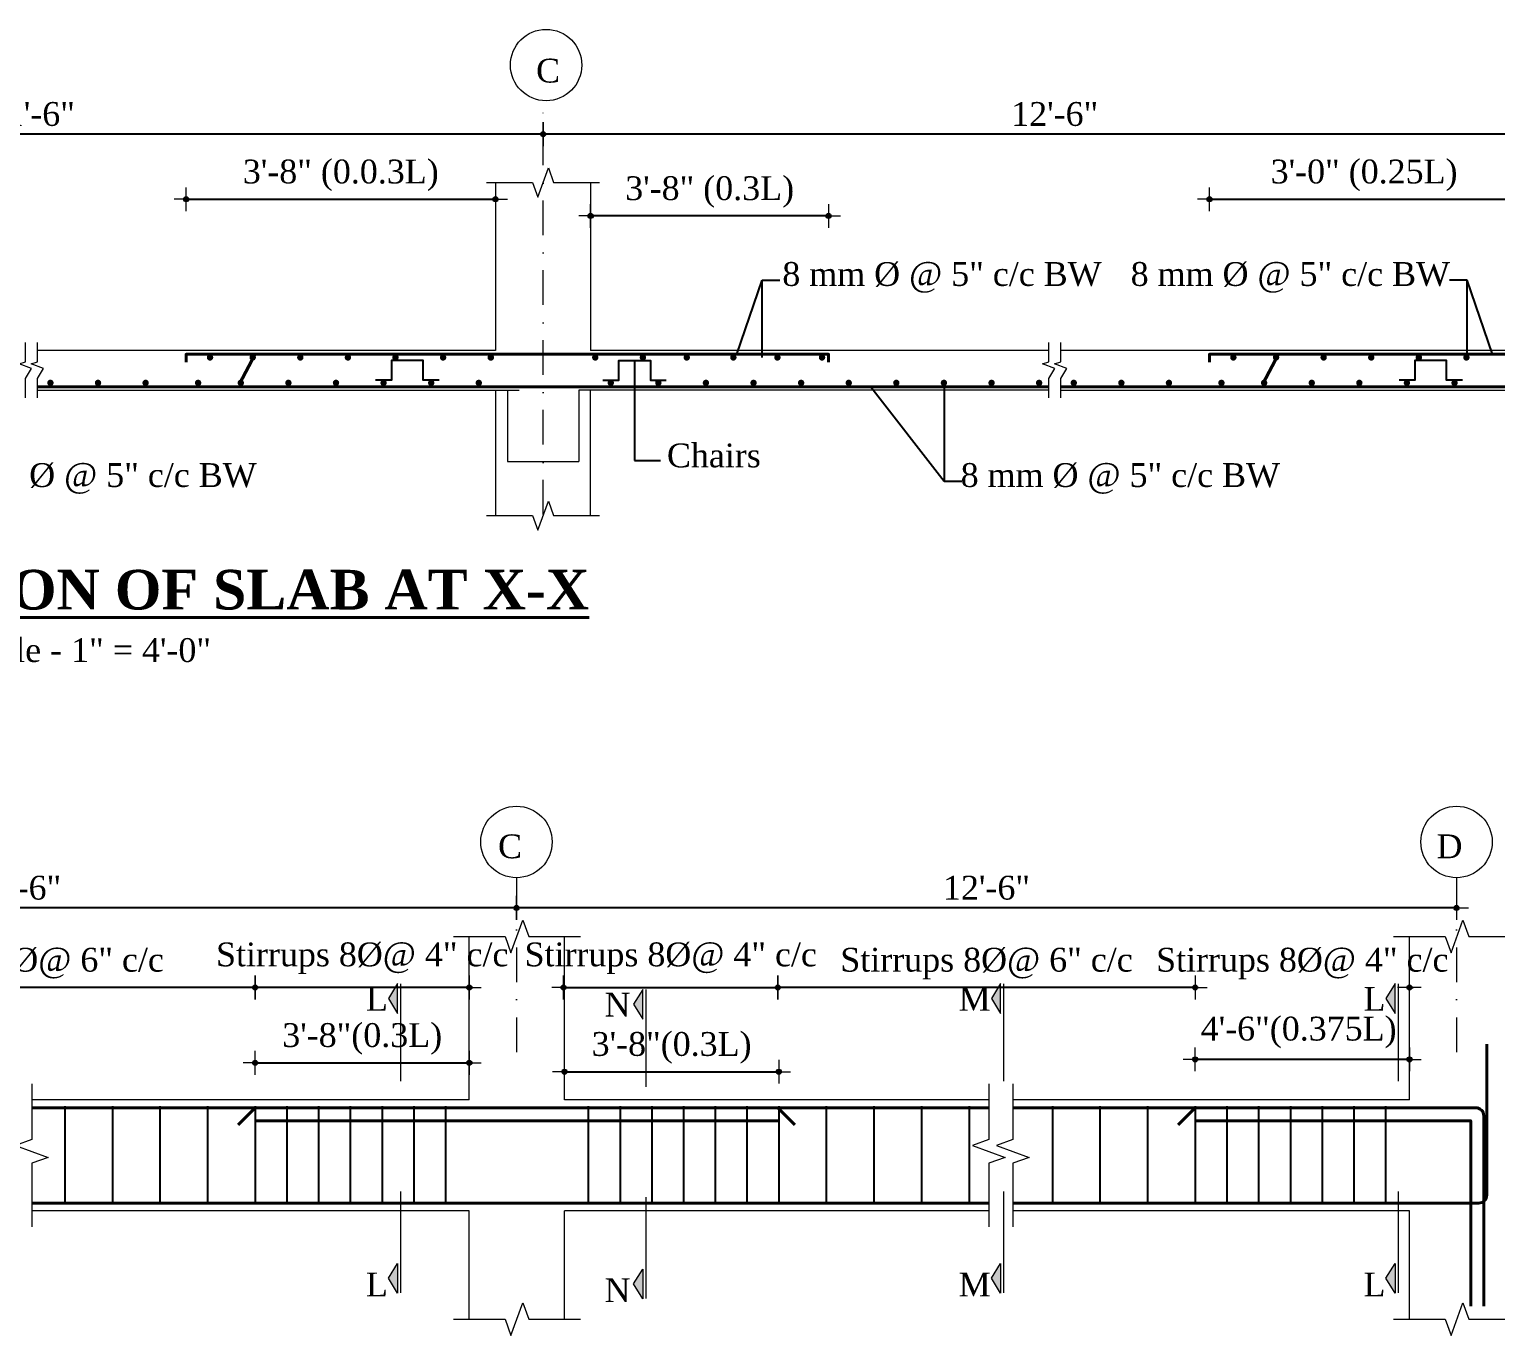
# Model space of a CAD drawing. Header units: inches. Extents: x 897 to 49934, y -34925 to -18564.
# Drawn here: x 24421 to 24790.7, y -24759.3 to -24430.1 of the extents above; entities that cross this region are included whole.
import ezdxf

# ---------------------------------------------------------------- set-up
doc = ezdxf.new("R2010")
doc.units = ezdxf.units.IN
doc.header["$LTSCALE"] = 35
doc.header["$MEASUREMENT"] = 0
doc.header["$PDMODE"] = 34
doc.linetypes.add('DASHDOTX2', pattern=[2, 1, -0.5, 0, -0.5])
for name, color, linetype, lineweight in [('SES-CENTRE', 8, 'DASHDOTX2', 13), ('SES-DIMENSION', 142, 'Continuous', 13), ('SES-HACTH', 8, 'Continuous', 13), ('SES-Leader', 2, 'Continuous', 15), ('SES-REBARS', 1, 'Continuous', 40), ('SES-SLAB OUTLINE', 4, 'Continuous', 18), ('SES-TEXT', 3, 'Continuous', 20), ('SES-TitleText', 7, 'Continuous', 40)]:
    doc.layers.add(name, color=color, linetype=linetype, lineweight=lineweight)
doc.layers.add('SES-STIRRUP', color=10, linetype='Continuous')
doc.styles.add('SES-ARAIL', font='times.ttf', dxfattribs={"height": 6})
doc.styles.add('SES-Title Text', font='times.ttf', dxfattribs={"height": 10})
doc.dimstyles.new('1.4', dxfattribs={"dimscale": 0, "dimtxt": 6, "dimasz": 0.5, "dimexe": 2, "dimexo": 9, "dimgap": 2, "dimtad": 1, "dimdec": 0, "dimlfac": 0.5, "dimzin": 3, "dimdsep": 46, "dimlunit": 4, "dimtxsty": 'SES-ARAIL', "dimblk": 'DIM', "dimcen": 3, "dimdle": 3, "dimse1": 1, "dimse2": 1, "dimclrd": 256, "dimclre": 256, "dimclrt": 7, "dimadec": 1, "dimazin": 2, "dimtfac": 1, "dimtdec": 0, "dimtix": 1, "dimtofl": 0, "dimtmove": 2, "dimatfit": 3, "dimldrblk": 'arrow', "dimfxl": 2, "dimfrac": 2, "dimtolj": 2, "dimtzin": 0, "dimarcsym": 0})

# ---------------------------------------------------------------- blocks, each defined once
blk = doc.blocks.new('DIM')
at = {"layer": 'SES-DIMENSION'}
h = blk.add_hatch(color=256, dxfattribs=at)
h.paths.add_polyline_path([(0, 1.284388833844786), (0, 0), (1.284388833844786, 0, 0.4142135623730951)])
h.paths.add_polyline_path([(1.284388833844786, 0), (0, 0), (0, -1.284388833844786, 0.4142135623730951)])
h.paths.add_polyline_path([(1.137e-13, 0), (-1.284388833844786, 0, 0.4142135623730951), (0, -1.284388833844786)])
h.paths.add_polyline_path([(1.137e-13, 1.284388833844786, 0.414213562373121), (-1.284388833844786, 0), (0, 0)])
for p, q in [((0, 6), (0, -6)), ((-6, 0), (6, 0))]:
    blk.add_line(p, q, dxfattribs=at)
blk.add_circle((0, 0), 1.284388833844786, dxfattribs=at)
blk = doc.blocks.new('*D302')
at = {"layer": 'Defpoints', "color": 0, "ltscale": 10, "transparency": 16777216}
for p in [(24543.86774913106, -24651.50676745416), (24543.86774913106, -24687.3580013519), (24780.86774913106, -24687.35800135192)]:
    blk.add_point(p, dxfattribs=at)
at = {"layer": 'SES-DIMENSION', "lineweight": -2, "ltscale": 10, "transparency": 16777216}
blk.add_line((24780.36774913106, -24651.50676745416), (24544.36774913106, -24651.50676745416), dxfattribs=at)
at = {"layer": 'SES-DIMENSION', "lineweight": -2, "ltscale": 10, "transparency": 16777216, "xscale": 0.5, "yscale": 0.5, "zscale": 0.5, "rotation": 180}
blk.add_blockref('DIM', (24543.86774913106, -24651.50676745416), dxfattribs=at)
at = {"layer": 'SES-DIMENSION', "lineweight": -2, "ltscale": 10, "transparency": 16777216, "xscale": 0.5, "yscale": 0.5, "zscale": 0.5}
blk.add_blockref('DIM', (24780.86774913106, -24651.50676745416), dxfattribs=at)
at = {"layer": 'SES-DIMENSION', "color": 7, "ltscale": 10, "transparency": 16777216, "insert": (24662.36774913106, -24646.45485685575), "char_height": 6, "attachment_point": 5, "style": 'SES-ARAIL'}
blk.add_mtext('\\A2;12\'-6"', dxfattribs=at)
blk = doc.blocks.new('arrow')
at = {"layer": 'SES-DIMENSION'}
blk.add_lwpolyline([(1.209752412383386, -8.92e-14, 0, 2.099999999999999, 0), (-2.290247587616613, -9.2e-15, 0, 0, 0), (1.209752412383386, -8.92e-14, 0, 0, 0)], format="xyseb", dxfattribs=at)
blk = doc.blocks.new('*D303')
at = {"layer": 'Defpoints', "color": 0, "ltscale": 10, "transparency": 16777216}
for p in [(24292.36774913104, -24651.50676745416), (24292.36774913104, -24690.79564193452), (24543.86774913106, -24690.79564193452)]:
    blk.add_point(p, dxfattribs=at)
at = {"layer": 'SES-DIMENSION', "lineweight": -2, "ltscale": 10, "transparency": 16777216}
blk.add_line((24543.36774913106, -24651.50676745416), (24292.86774913104, -24651.50676745416), dxfattribs=at)
at = {"layer": 'SES-DIMENSION', "lineweight": -2, "ltscale": 10, "transparency": 16777216, "xscale": 0.5, "yscale": 0.5, "zscale": 0.5, "rotation": 180}
blk.add_blockref('DIM', (24292.36774913104, -24651.50676745416), dxfattribs=at)
at = {"layer": 'SES-DIMENSION', "lineweight": -2, "ltscale": 10, "transparency": 16777216, "xscale": 0.5, "yscale": 0.5, "zscale": 0.5}
blk.add_blockref('DIM', (24543.86774913106, -24651.50676745416), dxfattribs=at)
at = {"layer": 'SES-DIMENSION', "color": 7, "ltscale": 10, "transparency": 16777216, "insert": (24418.11774913105, -24646.45485685575), "char_height": 6, "attachment_point": 5, "style": 'SES-ARAIL'}
blk.add_mtext('\\A2;11\'-6"', dxfattribs=at)
blk = doc.blocks.new('*D304')
at = {"layer": 'Defpoints', "color": 0, "ltscale": 10, "transparency": 16777216}
for p in [(24714.97711207464, -24689.68462446619), (24714.97711207464, -24713.57372562249), (24768.97711207464, -24710.40064869941)]:
    blk.add_point(p, dxfattribs=at)
at = {"layer": 'SES-DIMENSION', "lineweight": -2, "ltscale": 10, "transparency": 16777216}
blk.add_line((24768.47711207464, -24689.68462446619), (24715.47711207464, -24689.68462446619), dxfattribs=at)
at = {"layer": 'SES-DIMENSION', "lineweight": -2, "ltscale": 10, "transparency": 16777216, "xscale": 0.5, "yscale": 0.5, "zscale": 0.5, "rotation": 180}
blk.add_blockref('DIM', (24714.97711207464, -24689.68462446619), dxfattribs=at)
at = {"layer": 'SES-DIMENSION', "lineweight": -2, "ltscale": 10, "transparency": 16777216, "xscale": 0.5, "yscale": 0.5, "zscale": 0.5}
blk.add_blockref('DIM', (24768.97711207464, -24689.68462446619), dxfattribs=at)
at = {"layer": 'SES-DIMENSION', "color": 7, "ltscale": 10, "transparency": 16777216, "insert": (24741.06429658194, -24682.90407390062), "char_height": 6, "attachment_point": 5, "style": 'SES-ARAIL'}
blk.add_mtext('\\A2;4\'-6"(0.375L)', dxfattribs=at)
blk = doc.blocks.new('*D305')
at = {"layer": 'Defpoints', "color": 0, "ltscale": 10, "transparency": 16777216}
for p in [(24714.97711207464, -24671.57515969818), (24768.97711207464, -24683.55232001134), (24714.97711207464, -24688.82009700678)]:
    blk.add_point(p, dxfattribs=at)
at = {"layer": 'SES-DIMENSION', "lineweight": -2, "ltscale": 10, "transparency": 16777216}
for p, q in [((24714.47711207464, -24671.57515969818), (24713.97711207464, -24671.57515969818)), ((24769.47711207464, -24671.57515969818), (24769.97711207464, -24671.57515969818))]:
    blk.add_line(p, q, dxfattribs=at)
at = {"layer": 'SES-DIMENSION', "lineweight": -2, "ltscale": 10, "transparency": 16777216, "xscale": 0.5, "yscale": 0.5, "zscale": 0.5}
blk.add_blockref('DIM', (24714.97711207464, -24671.57515969818), dxfattribs=at)
at = {"layer": 'SES-DIMENSION', "lineweight": -2, "ltscale": 10, "transparency": 16777216, "xscale": 0.5, "yscale": 0.5, "zscale": 0.5, "rotation": 180}
blk.add_blockref('DIM', (24768.97711207464, -24671.57515969818), dxfattribs=at)
at = {"layer": 'SES-DIMENSION', "color": 7, "ltscale": 10, "transparency": 16777216, "insert": (24741.97711207464, -24665.54343655471), "char_height": 6, "attachment_point": 5, "style": 'SES-ARAIL'}
blk.add_mtext('\\A2;Stirrups 8%%C@ 4" c/c', dxfattribs=at)
blk = doc.blocks.new('*D306')
at = {"layer": 'Defpoints', "color": 0, "ltscale": 10, "transparency": 16777216}
for p in [(24609.97711207464, -24692.79628667108), (24555.97711207464, -24699.88126288826), (24609.97711207464, -24710.50682789702)]:
    blk.add_point(p, dxfattribs=at)
at = {"layer": 'SES-DIMENSION', "lineweight": -2, "ltscale": 10, "transparency": 16777216}
blk.add_line((24556.47711207464, -24692.79628667108), (24609.47711207464, -24692.79628667108), dxfattribs=at)
at = {"layer": 'SES-DIMENSION', "lineweight": -2, "ltscale": 10, "transparency": 16777216, "xscale": 0.5, "yscale": 0.5, "zscale": 0.5, "rotation": 180}
blk.add_blockref('DIM', (24555.97711207464, -24692.79628667108), dxfattribs=at)
at = {"layer": 'SES-DIMENSION', "lineweight": -2, "ltscale": 10, "transparency": 16777216, "xscale": 0.5, "yscale": 0.5, "zscale": 0.5}
blk.add_blockref('DIM', (24609.97711207464, -24692.79628667108), dxfattribs=at)
at = {"layer": 'SES-DIMENSION', "color": 7, "ltscale": 10, "transparency": 16777216, "insert": (24582.97711207464, -24686.77321529401), "char_height": 6, "attachment_point": 5, "style": 'SES-ARAIL'}
blk.add_mtext('\\A2;3\'-8"(0.3L)', dxfattribs=at)
blk = doc.blocks.new('*D307')
at = {"layer": 'Defpoints', "color": 0, "ltscale": 10, "transparency": 16777216}
for p in [(24609.75838618748, -24671.57515969818), (24555.75838618748, -24683.55232001134), (24609.75838618748, -24688.82009700678)]:
    blk.add_point(p, dxfattribs=at)
at = {"layer": 'SES-DIMENSION', "lineweight": -2, "ltscale": 10, "transparency": 16777216}
blk.add_line((24556.25838618748, -24671.57515969818), (24609.25838618748, -24671.57515969818), dxfattribs=at)
at = {"layer": 'SES-DIMENSION', "lineweight": -2, "ltscale": 10, "transparency": 16777216, "xscale": 0.5, "yscale": 0.5, "zscale": 0.5, "rotation": 180}
blk.add_blockref('DIM', (24555.75838618748, -24671.57515969818), dxfattribs=at)
at = {"layer": 'SES-DIMENSION', "lineweight": -2, "ltscale": 10, "transparency": 16777216, "xscale": 0.5, "yscale": 0.5, "zscale": 0.5}
blk.add_blockref('DIM', (24609.75838618748, -24671.57515969818), dxfattribs=at)
at = {"layer": 'SES-DIMENSION', "color": 7, "ltscale": 10, "transparency": 16777216, "insert": (24582.75838618748, -24664.19952884021), "char_height": 6, "attachment_point": 5, "style": 'SES-ARAIL'}
blk.add_mtext('\\A2;Stirrups 8%%C@ 4" c/c', dxfattribs=at)
blk = doc.blocks.new('*D308')
at = {"layer": 'Defpoints', "color": 0, "ltscale": 10, "transparency": 16777216}
for p in [(24609.75838618748, -24671.57515969818), (24714.97711207464, -24686.60590005869), (24609.75838618748, -24688.82009700678)]:
    blk.add_point(p, dxfattribs=at)
at = {"layer": 'SES-DIMENSION', "lineweight": -2, "ltscale": 10, "transparency": 16777216}
blk.add_line((24714.47711207464, -24671.57515969818), (24610.25838618748, -24671.57515969818), dxfattribs=at)
at = {"layer": 'SES-DIMENSION', "lineweight": -2, "ltscale": 10, "transparency": 16777216, "xscale": 0.5, "yscale": 0.5, "zscale": 0.5, "rotation": 180}
blk.add_blockref('DIM', (24609.75838618748, -24671.57515969818), dxfattribs=at)
at = {"layer": 'SES-DIMENSION', "lineweight": -2, "ltscale": 10, "transparency": 16777216, "xscale": 0.5, "yscale": 0.5, "zscale": 0.5}
blk.add_blockref('DIM', (24714.97711207464, -24671.57515969818), dxfattribs=at)
at = {"layer": 'SES-DIMENSION', "color": 7, "ltscale": 10, "transparency": 16777216, "insert": (24662.36774913106, -24665.54343655471), "char_height": 6, "attachment_point": 5, "style": 'SES-ARAIL'}
blk.add_mtext('\\A2;Stirrups 8%%C@ 6" c/c', dxfattribs=at)
blk = doc.blocks.new('*D309')
at = {"layer": 'Defpoints', "color": 0, "ltscale": 10, "transparency": 16777216}
for p in [(24531.97711207464, -24690.55904276108), (24477.97711207464, -24699.88126288826), (24531.97711207464, -24710.50682789702)]:
    blk.add_point(p, dxfattribs=at)
at = {"layer": 'SES-DIMENSION', "lineweight": -2, "ltscale": 10, "transparency": 16777216}
blk.add_line((24478.47711207464, -24690.55904276108), (24531.47711207464, -24690.55904276108), dxfattribs=at)
at = {"layer": 'SES-DIMENSION', "lineweight": -2, "ltscale": 10, "transparency": 16777216, "xscale": 0.5, "yscale": 0.5, "zscale": 0.5, "rotation": 180}
blk.add_blockref('DIM', (24477.97711207464, -24690.55904276108), dxfattribs=at)
at = {"layer": 'SES-DIMENSION', "lineweight": -2, "ltscale": 10, "transparency": 16777216, "xscale": 0.5, "yscale": 0.5, "zscale": 0.5}
blk.add_blockref('DIM', (24531.97711207464, -24690.55904276108), dxfattribs=at)
at = {"layer": 'SES-DIMENSION', "color": 7, "ltscale": 10, "transparency": 16777216, "insert": (24504.97711207464, -24684.535971384), "char_height": 6, "attachment_point": 5, "style": 'SES-ARAIL'}
blk.add_mtext('\\A2;3\'-8"(0.3L)', dxfattribs=at)
blk = doc.blocks.new('*D310')
at = {"layer": 'Defpoints', "color": 0, "ltscale": 10, "transparency": 16777216}
for p in [(24477.97711207464, -24671.57515969818), (24531.97711207464, -24683.55232001134), (24477.97711207464, -24688.82009700678)]:
    blk.add_point(p, dxfattribs=at)
at = {"layer": 'SES-DIMENSION', "lineweight": -2, "ltscale": 10, "transparency": 16777216}
blk.add_line((24531.47711207464, -24671.57515969818), (24478.47711207464, -24671.57515969818), dxfattribs=at)
at = {"layer": 'SES-DIMENSION', "lineweight": -2, "ltscale": 10, "transparency": 16777216, "xscale": 0.5, "yscale": 0.5, "zscale": 0.5, "rotation": 180}
blk.add_blockref('DIM', (24477.97711207464, -24671.57515969818), dxfattribs=at)
at = {"layer": 'SES-DIMENSION', "lineweight": -2, "ltscale": 10, "transparency": 16777216, "xscale": 0.5, "yscale": 0.5, "zscale": 0.5}
blk.add_blockref('DIM', (24531.97711207464, -24671.57515969818), dxfattribs=at)
at = {"layer": 'SES-DIMENSION', "color": 7, "ltscale": 10, "transparency": 16777216, "insert": (24504.97711207464, -24664.19952884021), "char_height": 6, "attachment_point": 5, "style": 'SES-ARAIL'}
blk.add_mtext('\\A2;Stirrups 8%%C@ 4" c/c', dxfattribs=at)
blk = doc.blocks.new('*D313')
at = {"layer": 'Defpoints', "color": 0, "ltscale": 10, "transparency": 16777216}
for p in [(24358.25838618747, -24671.57515969818), (24358.25838618747, -24674.57515969818), (24477.97711207464, -24686.60590005869)]:
    blk.add_point(p, dxfattribs=at)
at = {"layer": 'SES-DIMENSION', "lineweight": -2, "ltscale": 10, "transparency": 16777216}
blk.add_line((24477.47711207464, -24671.57515969818), (24358.75838618747, -24671.57515969818), dxfattribs=at)
at = {"layer": 'SES-DIMENSION', "lineweight": -2, "ltscale": 10, "transparency": 16777216, "xscale": 0.5, "yscale": 0.5, "zscale": 0.5, "rotation": 180}
blk.add_blockref('DIM', (24358.25838618747, -24671.57515969818), dxfattribs=at)
at = {"layer": 'SES-DIMENSION', "lineweight": -2, "ltscale": 10, "transparency": 16777216, "xscale": 0.5, "yscale": 0.5, "zscale": 0.5}
blk.add_blockref('DIM', (24477.97711207464, -24671.57515969818), dxfattribs=at)
at = {"layer": 'SES-DIMENSION', "color": 7, "ltscale": 10, "transparency": 16777216, "insert": (24418.11774913105, -24665.54343655471), "char_height": 6, "attachment_point": 5, "style": 'SES-ARAIL'}
blk.add_mtext('\\A2;Stirrups 8%%C@ 6" c/c', dxfattribs=at)
blk = doc.blocks.new('*D393')
at = {"layer": 'Defpoints', "color": 0, "ltscale": 10, "transparency": 16777216}
for p in [(24292.56707896886, -24456.51115181937), (24550.56707896886, -24543.08379321803), (24292.56707896886, -24549.75975099132)]:
    blk.add_point(p, dxfattribs=at)
at = {"layer": 'SES-DIMENSION', "lineweight": -2, "ltscale": 10, "transparency": 16777216}
blk.add_line((24550.06707896886, -24456.51115181937), (24293.06707896886, -24456.51115181937), dxfattribs=at)
at = {"layer": 'SES-DIMENSION', "lineweight": -2, "ltscale": 10, "transparency": 16777216, "xscale": 0.5, "yscale": 0.5, "zscale": 0.5, "rotation": 180}
blk.add_blockref('DIM', (24292.56707896886, -24456.51115181937), dxfattribs=at)
at = {"layer": 'SES-DIMENSION', "lineweight": -2, "ltscale": 10, "transparency": 16777216, "xscale": 0.5, "yscale": 0.5, "zscale": 0.5}
blk.add_blockref('DIM', (24550.56707896886, -24456.51115181937), dxfattribs=at)
at = {"layer": 'SES-DIMENSION', "color": 7, "ltscale": 10, "transparency": 16777216, "insert": (24421.56707896886, -24451.45924122095), "char_height": 6, "attachment_point": 5, "style": 'SES-ARAIL'}
blk.add_mtext('\\A2;11\'-6"', dxfattribs=at)
blk = doc.blocks.new('*D397')
at = {"layer": 'Defpoints', "color": 0, "ltscale": 10, "transparency": 16777216}
for p in [(24538.56707896886, -24472.91317249842), (24538.56707896886, -24507.01160673371), (24460.56707896886, -24510.98614312026)]:
    blk.add_point(p, dxfattribs=at)
at = {"layer": 'SES-DIMENSION', "lineweight": -2, "ltscale": 10, "transparency": 16777216}
blk.add_line((24461.06707896886, -24472.91317249842), (24538.06707896886, -24472.91317249842), dxfattribs=at)
at = {"layer": 'SES-DIMENSION', "lineweight": -2, "ltscale": 10, "transparency": 16777216, "xscale": 0.5, "yscale": 0.5, "zscale": 0.5, "rotation": 180}
blk.add_blockref('DIM', (24460.56707896886, -24472.91317249842), dxfattribs=at)
at = {"layer": 'SES-DIMENSION', "lineweight": -2, "ltscale": 10, "transparency": 16777216, "xscale": 0.5, "yscale": 0.5, "zscale": 0.5}
blk.add_blockref('DIM', (24538.56707896886, -24472.91317249842), dxfattribs=at)
at = {"layer": 'SES-DIMENSION', "color": 7, "ltscale": 10, "transparency": 16777216, "insert": (24499.56707896886, -24466.89010112135), "char_height": 6, "attachment_point": 5, "style": 'SES-ARAIL'}
blk.add_mtext('\\A2;3\'-8" (0.0.3L)', dxfattribs=at)
blk = doc.blocks.new('*D382')
at = {"layer": 'Defpoints', "color": 0, "ltscale": 10, "transparency": 16777216}
for p in [(24550.56707896886, -24456.51115181937), (24808.56707896886, -24543.08379321803), (24550.56707896886, -24549.75975099132)]:
    blk.add_point(p, dxfattribs=at)
at = {"layer": 'SES-DIMENSION', "lineweight": -2, "ltscale": 10, "transparency": 16777216}
blk.add_line((24808.06707896886, -24456.51115181937), (24551.06707896886, -24456.51115181937), dxfattribs=at)
at = {"layer": 'SES-DIMENSION', "lineweight": -2, "ltscale": 10, "transparency": 16777216, "xscale": 0.5, "yscale": 0.5, "zscale": 0.5, "rotation": 180}
blk.add_blockref('DIM', (24550.56707896886, -24456.51115181937), dxfattribs=at)
at = {"layer": 'SES-DIMENSION', "lineweight": -2, "ltscale": 10, "transparency": 16777216, "xscale": 0.5, "yscale": 0.5, "zscale": 0.5}
blk.add_blockref('DIM', (24808.56707896886, -24456.51115181937), dxfattribs=at)
at = {"layer": 'SES-DIMENSION', "color": 7, "ltscale": 10, "transparency": 16777216, "insert": (24679.56707896886, -24451.45924122095), "char_height": 6, "attachment_point": 5, "style": 'SES-ARAIL'}
blk.add_mtext('\\A2;12\'-6"', dxfattribs=at)
blk = doc.blocks.new('*D383')
at = {"layer": 'Defpoints', "color": 0, "ltscale": 10, "transparency": 16777216}
for p in [(24562.56707896886, -24477.11368649537), (24562.56707896886, -24510.98614312026), (24622.56707896886, -24511.98614312026)]:
    blk.add_point(p, dxfattribs=at)
at = {"layer": 'SES-DIMENSION', "lineweight": -2, "ltscale": 10, "transparency": 16777216}
blk.add_line((24622.06707896886, -24477.11368649537), (24563.06707896886, -24477.11368649537), dxfattribs=at)
at = {"layer": 'SES-DIMENSION', "lineweight": -2, "ltscale": 10, "transparency": 16777216, "xscale": 0.5, "yscale": 0.5, "zscale": 0.5, "rotation": 180}
blk.add_blockref('DIM', (24562.56707896886, -24477.11368649537), dxfattribs=at)
at = {"layer": 'SES-DIMENSION', "lineweight": -2, "ltscale": 10, "transparency": 16777216, "xscale": 0.5, "yscale": 0.5, "zscale": 0.5}
blk.add_blockref('DIM', (24622.56707896886, -24477.11368649537), dxfattribs=at)
at = {"layer": 'SES-DIMENSION', "color": 7, "ltscale": 10, "transparency": 16777216, "insert": (24592.56707896886, -24471.0906151183), "char_height": 6, "attachment_point": 5, "style": 'SES-ARAIL'}
blk.add_mtext('\\A2;3\'-8" (0.3L)', dxfattribs=at)
blk = doc.blocks.new('*D384')
at = {"layer": 'Defpoints', "color": 0, "ltscale": 10, "transparency": 16777216}
for p in [(24796.56707896886, -24472.91317249842), (24796.56707896886, -24507.01160673371), (24718.56707896886, -24510.98614312026)]:
    blk.add_point(p, dxfattribs=at)
at = {"layer": 'SES-DIMENSION', "lineweight": -2, "ltscale": 10, "transparency": 16777216}
blk.add_line((24719.06707896886, -24472.91317249842), (24796.06707896886, -24472.91317249842), dxfattribs=at)
at = {"layer": 'SES-DIMENSION', "lineweight": -2, "ltscale": 10, "transparency": 16777216, "xscale": 0.5, "yscale": 0.5, "zscale": 0.5, "rotation": 180}
blk.add_blockref('DIM', (24718.56707896886, -24472.91317249842), dxfattribs=at)
at = {"layer": 'SES-DIMENSION', "lineweight": -2, "ltscale": 10, "transparency": 16777216, "xscale": 0.5, "yscale": 0.5, "zscale": 0.5}
blk.add_blockref('DIM', (24796.56707896886, -24472.91317249842), dxfattribs=at)
at = {"layer": 'SES-DIMENSION', "color": 7, "ltscale": 10, "transparency": 16777216, "insert": (24757.56707896886, -24466.89010112135), "char_height": 6, "attachment_point": 5, "style": 'SES-ARAIL'}
blk.add_mtext('\\A2;3\'-0" (0.25L)', dxfattribs=at)

msp = doc.modelspace()

# ---------------------------------------------------------------- hatches: boundary and pattern name
at = {"layer": 'SES-HACTH', "ltscale": 10}
for points in [[(24513.88420416845, -24670.60127154109), (24513.88419740226, -24678.10301677207), (24511.57421662856, -24674.35214207309)], [(24575.7000374931, -24672.04525478795), (24575.70003072691, -24679.54700001893), (24573.3900499532, -24675.79612531996)], [(24665.91634292455, -24670.60119440058), (24665.91633615836, -24678.10293963156), (24663.60635538465, -24674.35206493258)], [(24765.38420416845, -24670.60127154109), (24765.38419740226, -24678.10301677207), (24763.07421662856, -24674.35214207309)], [(24513.88413549467, -24748.5943061305), (24513.88414226085, -24741.09256089951), (24511.57415472095, -24744.84343143152)], [(24575.69996881932, -24750.03828937736), (24575.69997558551, -24742.53654414638), (24573.38998804559, -24746.28741467838)], [(24665.91627425077, -24748.59422898999), (24665.91628101694, -24741.092483759), (24663.60629347705, -24744.84335429101)], [(24765.38413549467, -24748.5943061305), (24765.38414226085, -24741.09256089951), (24763.07415472095, -24744.84343143152)]]:
    msp.add_hatch(color=256, dxfattribs=at).paths.add_polyline_path(points)

# ---------------------------------------------------------------- linework, layer by layer
at = {"ltscale": 10, "const_width": 0.8}
for points in [[(24466.60323235647, -24512.38777577354, 1), (24466.60323235647, -24513.18777577354, 1)], [(24477.36457469443, -24512.38777577354, 1), (24477.36457469443, -24513.18777577354, 1)], [(24489.36457469443, -24512.38777577354, 1), (24489.36457469443, -24513.18777577354, 1)], [(24501.36457469443, -24512.38777577354, 1), (24501.36457469443, -24513.18777577354, 1)], [(24513.36457469443, -24512.38777577354, 1), (24513.36457469443, -24513.18777577354, 1)], [(24525.36457469443, -24512.38777577354, 1), (24525.36457469443, -24513.18777577354, 1)], [(24537.36457469443, -24512.38777577354, 1), (24537.36457469443, -24513.18777577354, 1)], [(24537.40308781212, -24512.38777577354, 1), (24537.40308781212, -24513.18777577354, 1)], [(24563.73107012557, -24512.38777577354, -1), (24563.73107012557, -24513.18777577354, -1)], [(24575.73107012557, -24512.38777577354, -1), (24575.73107012557, -24513.18777577354, -1)], [(24586.79342935256, -24512.38777577354, -1), (24586.79342935256, -24513.18777577354, -1)], [(24598.54382132995, -24512.38777577354, -1), (24598.54382132995, -24513.18777577354, -1)], [(24609.65337961181, -24512.38777577354, -1), (24609.65337961181, -24513.18777577354, -1)], [(24620.89865686363, -24512.38777577354, -1), (24620.89865686363, -24513.18777577354, -1)], [(24724.60323235647, -24512.38777577354, 1), (24724.60323235647, -24513.18777577354, 1)], [(24735.36457469443, -24512.38777577354, 1), (24735.36457469443, -24513.18777577354, 1)], [(24747.36457469443, -24512.38777577354, 1), (24747.36457469443, -24513.18777577354, 1)], [(24759.36457469443, -24512.38777577354, 1), (24759.36457469443, -24513.18777577354, 1)], [(24771.36457469443, -24512.38777577354, 1), (24771.36457469443, -24513.18777577354, 1)], [(24783.36457469443, -24512.38777577354, 1), (24783.36457469443, -24513.18777577354, 1)], [(24426.36457469443, -24519.58451046698, -1), (24426.36457469443, -24518.78451046697, -1)], [(24438.36457469443, -24519.58451046698, -1), (24438.36457469443, -24518.78451046697, -1)], [(24450.36457469443, -24519.58451046698, -1), (24450.36457469443, -24518.78451046697, -1)], [(24463.60323235647, -24519.58451046698, -1), (24463.60323235647, -24518.78451046697, -1)], [(24474.36457469443, -24519.58451046698, -1), (24474.36457469443, -24518.78451046697, -1)], [(24486.36457469443, -24519.58451046698, -1), (24486.36457469443, -24518.78451046697, -1)], [(24498.36457469443, -24519.58451046698, -1), (24498.36457469443, -24518.78451046697, -1)], [(24510.36457469443, -24519.58451046698, -1), (24510.36457469443, -24518.78451046697, -1)], [(24522.36457469443, -24519.58451046698, -1), (24522.36457469443, -24518.78451046697, -1)], [(24534.36457469443, -24519.58451046698, -1), (24534.36457469443, -24518.78451046697, -1)], [(24567.63258436505, -24519.58451046698, 1), (24567.63258436505, -24518.78451046697, 1)], [(24579.63258436505, -24519.58451046698, 1), (24579.63258436505, -24518.78451046697, 1)], [(24591.63258436505, -24519.58451046698, 1), (24591.63258436505, -24518.78451046697, 1)], [(24603.63258436505, -24519.58451046698, 1), (24603.63258436505, -24518.78451046697, 1)], [(24615.63258436505, -24519.58451046698, 1), (24615.63258436505, -24518.78451046697, 1)], [(24627.63258436505, -24519.58451046698, 1), (24627.63258436505, -24518.78451046697, 1)], [(24639.63258436505, -24519.58451046698, 1), (24639.63258436505, -24518.78451046697, 1)], [(24651.63258436505, -24519.58451046698, 1), (24651.63258436505, -24518.78451046697, 1)], [(24663.63258436505, -24519.58451046698, 1), (24663.63258436505, -24518.78451046697, 1)], [(24675.63258436505, -24519.58451046698, 1), (24675.63258436505, -24518.78451046697, 1)], [(24684.36457469443, -24519.58451046698, -1), (24684.36457469443, -24518.78451046697, -1)], [(24696.36457469443, -24519.58451046698, -1), (24696.36457469443, -24518.78451046697, -1)], [(24708.36457469443, -24519.58451046698, -1), (24708.36457469443, -24518.78451046697, -1)], [(24721.60323235647, -24519.58451046698, -1), (24721.60323235647, -24518.78451046697, -1)], [(24732.36457469443, -24519.58451046698, -1), (24732.36457469443, -24518.78451046697, -1)], [(24744.36457469443, -24519.58451046698, -1), (24744.36457469443, -24518.78451046697, -1)], [(24756.36457469443, -24519.58451046698, -1), (24756.36457469443, -24518.78451046697, -1)], [(24768.36457469443, -24519.58451046698, -1), (24768.36457469443, -24518.78451046697, -1)], [(24780.36457469443, -24519.58451046698, -1), (24780.36457469443, -24518.78451046697, -1)]]:
    msp.add_lwpolyline(points, format="xyb", close=True, dxfattribs=at)
at = {"ltscale": 10}
for points in [[(24524.36457469443, -24518.50659450412), (24520.36457469443, -24518.50659450412), (24520.36457469443, -24513.50659450412), (24512.36457469443, -24513.50659450412), (24512.36457469443, -24518.50659450412), (24508.36457469443, -24518.50659450412)], [(24565.63258436505, -24518.50659450412), (24569.63258436505, -24518.50659450412), (24569.63258436505, -24513.50659450412), (24577.63258436505, -24513.50659450412), (24577.63258436505, -24518.50659450412), (24581.63258436505, -24518.50659450412)], [(24782.36457469443, -24518.50659450412), (24778.36457469443, -24518.50659450412), (24778.36457469443, -24513.50659450412), (24770.36457469443, -24513.50659450412), (24770.36457469443, -24518.50659450412), (24766.36457469443, -24518.50659450412)]]:
    msp.add_lwpolyline(points, dxfattribs=at)
at = {"layer": 'SES-CENTRE', "ltscale": 0.25}
for p, q in [((24550.56707896886, -24552.34310064785), (24550.56710064565, -24448.08476747021)), ((24543.86774913106, -24643.88898708229), (24543.86774913106, -24690.79564193452)), ((24780.86774913106, -24643.88898708229), (24780.86774913104, -24690.79564193452))]:
    msp.add_line(p, q, dxfattribs=at)
at = {"layer": 'SES-DIMENSION', "ltscale": 10}
for p, q in [((24514.74020947878, -24695.14870571041), (24514.74023157485, -24670.65050873004)), ((24576.55604280343, -24696.59268895727), (24576.55606489952, -24672.0944919769)), ((24666.77234823486, -24695.1486285699), (24666.77237033098, -24670.65043158953)), ((24766.24020947878, -24695.14870571041), (24766.24023157485, -24670.65050873004)), ((24514.7401629899, -24748.54507048572), (24514.74018602812, -24723.00236756816)), ((24576.55599631457, -24749.98905373259), (24576.55601935276, -24724.44635081503)), ((24666.772301746, -24748.54499334521), (24666.77232478422, -24723.00229042765)), ((24766.2401629899, -24748.54507048572), (24766.24018602812, -24723.00236756816))]:
    msp.add_line(p, q, dxfattribs=at)
for points in [[(24513.88419740224, -24678.10301677207), (24513.88420416845, -24670.60127154109), (24511.57421662856, -24674.35214207309), (24513.88419740224, -24678.10301677207)], [(24575.70003072691, -24679.54700001893), (24575.7000374931, -24672.04525478795), (24573.3900499532, -24675.79612531995), (24575.70003072691, -24679.54700001893)], [(24665.91633615836, -24678.10293963156), (24665.91634292455, -24670.60119440058), (24663.60635538464, -24674.35206493258), (24665.91633615836, -24678.10293963156)], [(24765.38419740224, -24678.10301677207), (24765.38420416845, -24670.60127154109), (24763.07421662856, -24674.35214207309), (24765.38419740224, -24678.10301677207)]]:
    msp.add_lwpolyline(points, dxfattribs=at)
at = {"layer": 'SES-DIMENSION', "linetype": 'Continuous', "ltscale": 10}
for centre in [(24551.33359190325, -24439.08476747021), (24543.86774913106, -24634.88898708229), (24780.86774913106, -24634.88898708229)]:
    msp.add_circle(centre, 9, dxfattribs=at)
at = {"layer": 'SES-REBARS', "ltscale": 10}
for p, q in [((24477.99342910369, -24511.98614312026), (24474.0544487019, -24519.43714037168)), ((24735.99342910369, -24511.98614312026), (24732.0544487019, -24519.43714037168)), ((24550.56707896886, -24520.19534395043), (24678.06707896886, -24520.19534395043)), ((24502.8344159121, -24701.88126288826), (24662.97711207464, -24701.88126288826)), ((24477.97711207464, -24705.16936060078), (24609.97711207464, -24705.16936060078)), ((24502.8344159121, -24725.88126288826), (24662.97711207464, -24725.88126288826))]:
    msp.add_line(p, q, dxfattribs=at)
for points in [[(24559.36505046252, -24511.98614312026), (24460.56707896886, -24511.98614312026), (24460.56707896886, -24513.98614312026)], [(24622.56707896886, -24513.98614312026), (24622.56707896886, -24511.98614312026), (24550.56707896886, -24511.98614312026)], [(24817.36505046252, -24513.98614312026), (24817.36505046252, -24511.98614312026), (24718.56707896886, -24511.98614312026), (24718.56707896886, -24513.98614312026)], [(24423.06707896886, -24520.19534395043), (24559.36505046252, -24520.19534395043)], [(24681.06707896886, -24520.19534395043), (24817.36505046252, -24520.19534395043), (24817.36505046252, -24518.19534395042)], [(24421.67068517589, -24701.88126288826), (24502.8344159121, -24701.88126288826)], [(24477.97711207464, -24701.88126288826), (24473.71534966816, -24706.14302529471)], [(24562.97711207464, -24701.88126288826), (24616.97711207464, -24701.88126288826)], [(24609.75838618748, -24701.88126288826), (24614.02014859395, -24706.14302529471)], [(24714.97711207464, -24701.88126288826), (24668.97711207464, -24701.88126288826)], [(24714.97711207464, -24701.88126288826), (24710.71534966816, -24706.14302529471)], [(24768.97711207464, -24701.88126288826), (24714.97711207464, -24701.88126288826)], [(24562.97711207464, -24705.16936060078), (24609.97711207464, -24705.16936060078)], [(24768.97711207464, -24705.16936060078), (24714.97711207464, -24705.16936060078)], [(24784.43901436211, -24751.88126288826), (24784.43901436211, -24705.16936060078), (24768.97711207464, -24705.16936060078)], [(24502.8344159121, -24725.88126288826), (24421.67068517589, -24725.88126288826)], [(24616.97711207464, -24725.88126288826), (24562.97711207464, -24725.88126288826)], [(24668.97711207464, -24725.88126288826), (24714.97711207464, -24725.88126288826)], [(24714.97711207464, -24725.88126288826), (24768.97711207464, -24725.88126288826)]]:
    msp.add_lwpolyline(points, dxfattribs=at)
for points in [[(24768.97711207464, -24725.88126288826), (24786.46136232949, -24725.88126288826, 0.4142135623730918), (24788.47711207464, -24723.86551314312), (24788.47711207464, -24685.88126288826)], [(24787.72711207464, -24751.88126288826), (24787.72711207464, -24703.89701263339, 0.414213562373094), (24785.71136232949, -24701.88126288826), (24768.97711207464, -24701.88126288826)]]:
    msp.add_lwpolyline(points, format="xyb", dxfattribs=at)
at = {"layer": 'SES-SLAB OUTLINE', "ltscale": 10}
for p, q in [((24538.56707896886, -24468.68701561218), (24538.56707896886, -24510.98614312026)), ((24562.56707896886, -24468.68701561218), (24562.56707896886, -24510.98614312026)), ((24538.56707896886, -24510.98614312026), (24423.06707896886, -24510.98614312026)), ((24678.06707896886, -24510.98614312026), (24562.56707896886, -24510.98614312026)), ((24796.56707896886, -24510.98614312026), (24681.06707896886, -24510.98614312026)), ((24423.06707896886, -24520.98614312026), (24544.56707896886, -24520.98614312026)), ((24538.56707896886, -24520.98614312026), (24538.56707896886, -24552.64238336915)), ((24541.56707896886, -24520.98614312026), (24541.56707896886, -24538.98614312026)), ((24559.56707896886, -24520.98614312026), (24559.56707896886, -24538.98614312026)), ((24678.06707896886, -24520.98614312026), (24559.56707896886, -24520.98614312026)), ((24562.56707896886, -24552.64238336915), (24562.56707896886, -24520.98614312026)), ((24681.06707896886, -24520.98614312026), (24802.56707896886, -24520.98614312026)), ((24541.56707896886, -24538.98614312026), (24559.56707896886, -24538.98614312026)), ((24531.97711207464, -24699.88126288826), (24531.97711207464, -24658.71522808418)), ((24555.97711207464, -24699.88126288826), (24555.97711207464, -24658.71522808418)), ((24768.97711207464, -24699.88126288826), (24768.97711207464, -24658.71522808418)), ((24531.97711207464, -24699.88126288826), (24421.67068517589, -24699.88126288826)), ((24662.97711207464, -24699.88126288826), (24555.97711207464, -24699.88126288826)), ((24768.97711207464, -24699.88126288826), (24668.97711207464, -24699.88126288826)), ((24531.97711207464, -24727.88126288826), (24421.67068517589, -24727.88126288826)), ((24531.97711207464, -24755.19361780959), (24531.97711207464, -24727.88126288826)), ((24555.97711207464, -24755.19361780959), (24555.97711207464, -24727.88126288826)), ((24662.97711207464, -24727.88126288826), (24555.97711207464, -24727.88126288826)), ((24768.97711207464, -24727.88126288826), (24668.97711207464, -24727.88126288826)), ((24768.97711207464, -24755.19361780959), (24768.97711207464, -24727.88126288826))]:
    msp.add_line(p, q, dxfattribs=at)
for points in [[(24536.31707896886, -24468.68701561218), (24547.89520396886, -24468.68701561218), (24549.23114146886, -24472.35747372722), (24551.90301646886, -24465.01655749712), (24553.23895396886, -24468.68701561218), (24564.81707896886, -24468.68701561218)], [(24420.06707896886, -24522.98614312026), (24420.06707896886, -24518.11114312026), (24421.61253501729, -24515.54864312026), (24418.52162292041, -24514.42364312026), (24420.06707896886, -24513.86114312026), (24420.06707896886, -24508.98614312026)], [(24423.06707896886, -24522.98614312026), (24423.06707896886, -24518.11114312026), (24424.61253501729, -24515.54864312026), (24421.52162292041, -24514.42364312026), (24423.06707896886, -24513.86114312026), (24423.06707896886, -24508.98614312026)], [(24678.06707896886, -24522.98614312026), (24678.06707896886, -24518.11114312026), (24679.61253501729, -24515.54864312026), (24676.52162292041, -24514.42364312026), (24678.06707896886, -24513.86114312026), (24678.06707896886, -24508.98614312026)], [(24681.06707896886, -24522.98614312026), (24681.06707896886, -24518.11114312026), (24682.61253501729, -24515.54864312026), (24679.52162292041, -24514.42364312026), (24681.06707896886, -24513.86114312026), (24681.06707896886, -24508.98614312026)], [(24536.31707896886, -24552.64238336915), (24547.89520396886, -24552.64238336915), (24549.23114146886, -24556.3128414842), (24551.90301646886, -24548.9719252541), (24553.23895396886, -24552.64238336915), (24564.81707896886, -24552.64238336915)], [(24527.97711207464, -24658.71522808418), (24540.97711207464, -24658.71522808418), (24542.47711207464, -24662.83644421336), (24545.47711207464, -24654.594011955), (24546.97711207464, -24658.71522808418), (24559.97711207464, -24658.71522808418)], [(24764.97711207462, -24658.71522808418), (24777.97711207462, -24658.71522808418), (24779.47711207462, -24662.83644421336), (24782.47711207462, -24654.594011955), (24783.97711207462, -24658.71522808418), (24796.97711207462, -24658.71522808418)], [(24421.67068517589, -24695.88126288826), (24421.67068517589, -24709.88126288826), (24417.54946904669, -24711.38126288826), (24425.79190130506, -24714.38126288826), (24421.67068517589, -24715.88126288826), (24421.67068517589, -24731.88126288826)], [(24662.97711207464, -24695.88126288826), (24662.97711207464, -24709.88126288826), (24658.85589594545, -24711.38126288826), (24667.09832820381, -24714.38126288826), (24662.97711207464, -24715.88126288826), (24662.97711207464, -24731.88126288826)], [(24668.97711207464, -24695.88126288826), (24668.97711207464, -24709.88126288826), (24664.85589594545, -24711.38126288826), (24673.09832820381, -24714.38126288826), (24668.97711207464, -24715.88126288826), (24668.97711207464, -24731.88126288826)], [(24527.97711207464, -24755.19361780959), (24540.97711207464, -24755.19361780959), (24542.47711207464, -24759.31483393877), (24545.47711207464, -24751.07240168041), (24546.97711207464, -24755.19361780959), (24559.97711207464, -24755.19361780959)], [(24764.97711207464, -24755.19361780959), (24777.97711207464, -24755.19361780959), (24779.47711207464, -24759.31483393877), (24782.47711207464, -24751.07240168041), (24783.97711207464, -24755.19361780959), (24796.97711207464, -24755.19361780959)]]:
    msp.add_lwpolyline(points, dxfattribs=at)
at = {"layer": 'SES-STIRRUP'}
for p, q in [((24429.97711207464, -24701.48126288825), (24429.97711207464, -24726.28126288825)), ((24441.97711207464, -24701.48126288825), (24441.97711207464, -24726.28126288825)), ((24453.97711207464, -24701.48126288825), (24453.97711207464, -24726.28126288825)), ((24465.97711207464, -24701.48126288825), (24465.97711207464, -24726.28126288825)), ((24477.97711207464, -24701.48126288825), (24477.97711207464, -24726.28126288825)), ((24485.97711207464, -24701.48126288825), (24485.97711207464, -24726.28126288825)), ((24493.97711207464, -24701.48126288825), (24493.97711207464, -24726.28126288825)), ((24501.97711207464, -24701.48126288825), (24501.97711207464, -24726.28126288825)), ((24509.97711207464, -24701.48126288825), (24509.97711207464, -24726.28126288825)), ((24517.97711207464, -24701.48126288825), (24517.97711207464, -24726.28126288825)), ((24525.97711207464, -24701.48126288825), (24525.97711207464, -24726.28126288825)), ((24561.97711207464, -24701.48126288825), (24561.97711207464, -24726.28126288826)), ((24569.97711207464, -24701.48126288825), (24569.97711207464, -24726.28126288826)), ((24577.97711207464, -24701.48126288825), (24577.97711207464, -24726.28126288826)), ((24585.97711207464, -24701.48126288825), (24585.97711207464, -24726.28126288826)), ((24593.97711207464, -24701.48126288825), (24593.97711207464, -24726.28126288826)), ((24601.97711207464, -24701.48126288825), (24601.97711207464, -24726.28126288826)), ((24609.97711207464, -24701.48126288825), (24609.97711207464, -24726.28126288826)), ((24621.97711207464, -24701.48126288825), (24621.97711207464, -24726.28126288826)), ((24633.97711207464, -24701.48126288825), (24633.97711207464, -24726.28126288826)), ((24645.97711207464, -24701.48126288825), (24645.97711207464, -24726.28126288826)), ((24657.97711207464, -24701.48126288825), (24657.97711207464, -24726.28126288826)), ((24678.97711207464, -24701.48126288825), (24678.97711207464, -24726.28126288825)), ((24690.97711207464, -24701.48126288825), (24690.97711207464, -24726.28126288825)), ((24702.97711207464, -24701.48126288825), (24702.97711207464, -24726.28126288825)), ((24714.97711207464, -24701.48126288825), (24714.97711207464, -24726.28126288825)), ((24722.97711207464, -24701.48126288825), (24722.97711207464, -24726.28126288825)), ((24730.97711207464, -24701.48126288825), (24730.97711207464, -24726.28126288825)), ((24738.97711207464, -24701.48126288825), (24738.97711207464, -24726.28126288825)), ((24746.97711207464, -24701.48126288825), (24746.97711207464, -24726.28126288825)), ((24754.97711207464, -24701.48126288825), (24754.97711207464, -24726.28126288825)), ((24762.97711207464, -24701.48126288825), (24762.97711207464, -24726.28126288825))]:
    msp.add_line(p, q, dxfattribs=at)
at = {"layer": 'SES-TEXT', "ltscale": 10}
for points in [[(24513.88414226085, -24741.09256089951), (24513.88413549467, -24748.5943061305), (24511.57415472095, -24744.84343143152), (24513.88414226085, -24741.09256089951)], [(24575.69997558551, -24742.53654414638), (24575.69996881932, -24750.03828937736), (24573.38998804559, -24746.28741467838), (24575.69997558551, -24742.53654414638)], [(24665.91628101694, -24741.092483759), (24665.91627425077, -24748.59422898999), (24663.60629347705, -24744.84335429101), (24665.91628101694, -24741.092483759)], [(24765.38414226085, -24741.09256089951), (24765.38413549467, -24748.5943061305), (24763.07415472095, -24744.84343143152), (24765.38414226085, -24741.09256089951)]]:
    msp.add_lwpolyline(points, dxfattribs=at)

# ---------------------------------------------------------------- texts
at = {"layer": 'SES-TEXT', "style": 'SES-ARAIL'}
for s, p in [('C', (24548.80920954985, -24443.48769505472)), ('C', (24539.21108531015, -24638.98543584405)), ('D', (24775.8235049464, -24638.98543584405))]:
    msp.add_text(s, height=6, dxfattribs=at).set_placement(p)
at = {"layer": 'SES-TEXT', "ltscale": 10, "style": 'SES-ARAIL'}
for s, p in [('8 mm %%C @ 5" c/c BW', (24610.88654666122, -24494.75038140206)), ('8 mm %%C @ 5" c/c BW', (24698.71379342281, -24494.75038140206)), ('Chairs', (24581.79799410268, -24540.46958008158)), ('8 mm %%C @ 5" c/c BW', (24397.85304841069, -24545.42114188475)), ('8 mm %%C @ 5" c/c BW', (24655.85304841069, -24545.42114188475))]:
    msp.add_text(s, height=6, dxfattribs=at).set_placement(p)
for s, p in [('L', (24505.91736669715, -24677.43992713312)), ('N', (24566.05034412154, -24678.88390886213)), ('M', (24655.34249740719, -24677.43984764122)), ('L', (24757.41736669715, -24677.43992713312)), ('L', (24505.91730344702, -24749.41969760176)), ('N', (24566.0502808714, -24750.86367933077)), ('M', (24655.34243415707, -24749.41961810986)), ('L', (24757.41730344702, -24749.41969760176))]:
    msp.add_text(s, height=5.999999999999999, rotation=359.9999483221672, dxfattribs=at).set_placement(p)
at = {"layer": 'SES-TitleText', "ltscale": 10, "style": 'SES-ARAIL'}
msp.add_text('Scale - 1" = 4\'-0"', height=6, dxfattribs=at).set_placement((24404.40894213903, -24589.53370143631))
at = {"layer": 'SES-TitleText', "insert": (24316.69972698023, -24566.29781656045), "char_height": 10, "width": 521.0008809106512, "attachment_point": 1, "style": 'SES-Title Text'}
msp.add_mtext('{\\fTimes New Roman|b1|i0|c0|p18;\\LCROSS SECTION OF SLAB AT X-X}', dxfattribs=at)

# ---------------------------------------------------------------- dimensions: what is measured, and where the dimension line sits
at = {"layer": 'SES-DIMENSION', "ltscale": 10}
for base, p1, p2, text, picture, middle in [((24292.56707896886, -24456.51115181937), (24550.56707896886, -24543.08379321803), (24292.56707896886, -24549.75975099132), '11\'-6"', '*D393', (24421.56707896886, -24451.45924122095)), ((24550.56707896886, -24456.51115181937), (24808.56707896886, -24543.08379321803), (24550.56707896886, -24549.75975099132), '12\'-6"', '*D382', (24679.56707896886, -24451.45924122095)), ((24538.56707896886, -24472.91317249842), (24460.56707896886, -24510.98614312026), (24538.56707896886, -24507.01160673371), '3\'-8" (0.0.3L)', '*D397', (24499.56707896886, -24466.89010112135)), ((24796.56707896886, -24472.91317249842), (24718.56707896886, -24510.98614312026), (24796.56707896886, -24507.01160673371), '3\'-0" (0.25L)', '*D384', (24757.56707896886, -24466.89010112135)), ((24531.97711207464, -24690.55904276108), (24477.97711207464, -24699.88126288826), (24531.97711207464, -24710.50682789702), '3\'-8"(0.3L)', '*D309', (24504.97711207464, -24684.535971384)), ((24609.97711207464, -24692.79628667108), (24555.97711207464, -24699.88126288826), (24609.97711207464, -24710.50682789702), '3\'-8"(0.3L)', '*D306', (24582.97711207464, -24686.77321529401))]:
    dim = msp.add_linear_dim(base=base, p1=p1, p2=p2, text=text, dimstyle='1.4', override={"dimscale": 1}, dxfattribs=at)
    dim.commit()
    dim.dimension.update_dxf_attribs({"geometry": picture, "text_midpoint": middle})
for base, p1, p2, text, picture, middle in [((24562.56707896886, -24477.11368649537), (24622.56707896886, -24511.98614312026), (24562.56707896886, -24510.98614312026), '3\'-8" (0.3L)', '*D383', (24592.56707896886, -24471.0906151183)), ((24292.36774913104, -24651.50676745416), (24543.86774913106, -24690.79564193452), (24292.36774913104, -24690.79564193452), '11\'-6"', '*D303', (24418.11774913105, -24646.45485685575)), ((24543.86774913106, -24651.50676745416), (24780.86774913106, -24687.35800135192), (24543.86774913106, -24687.3580013519), '12\'-6"', '*D302', (24662.36774913106, -24646.45485685575)), ((24358.25838618747, -24671.57515969818), (24477.97711207464, -24686.60590005869), (24358.25838618747, -24674.57515969818), 'Stirrups 8%%C@ 6" c/c', '*D313', (24418.11774913105, -24665.54343655471)), ((24609.75838618748, -24671.57515969818), (24714.97711207464, -24686.60590005869), (24609.75838618748, -24688.82009700678), 'Stirrups 8%%C@ 6" c/c', '*D308', (24662.36774913106, -24665.54343655471)), ((24714.97711207464, -24671.57515969818), (24768.97711207464, -24683.55232001134), (24714.97711207464, -24688.82009700678), 'Stirrups 8%%C@ 4" c/c', '*D305', (24741.97711207464, -24665.54343655471))]:
    dim = msp.add_linear_dim(base=base, p1=p1, p2=p2, angle=180, text=text, dimstyle='1.4', override={"dimscale": 1}, dxfattribs=at)
    dim.commit()
    dim.dimension.update_dxf_attribs({"geometry": picture, "text_midpoint": middle})
for base, p1, p2, text, picture, middle in [((24477.97711207464, -24671.57515969818), (24531.97711207464, -24683.55232001134), (24477.97711207464, -24688.82009700678), 'Stirrups 8%%C@ 4" c/c', '*D310', (24504.97711207464, -24664.19952884021)), ((24714.97711207464, -24689.68462446619), (24768.97711207464, -24710.40064869941), (24714.97711207464, -24713.57372562249), '4\'-6"(0.375L)', '*D304', (24741.06429658194, -24682.90407390062))]:
    dim = msp.add_linear_dim(base=base, p1=p1, p2=p2, angle=180, text=text, dimstyle='1.4', override={"dimscale": 1}, dxfattribs=at)
    dim.commit()
    dim.dimension.update_dxf_attribs({"geometry": picture, "text_midpoint": middle, "dimtype": 160})
dim = msp.add_linear_dim(base=(24609.75838618748, -24671.57515969818), p1=(24555.75838618748, -24683.55232001134), p2=(24609.75838618748, -24688.82009700678), text='Stirrups 8%%C@ 4" c/c', dimstyle='1.4', override={"dimscale": 1}, dxfattribs=at)
dim.commit()
dim.dimension.update_dxf_attribs({"geometry": '*D307', "text_midpoint": (24582.75838618748, -24664.19952884021), "dimtype": 160})

# ---------------------------------------------------------------- leaders
at = {"layer": 'SES-Leader', "ltscale": 10}
for points in [[(24599.41475387041, -24511.98614312026), (24605.78728076479, -24493.33590022809), (24610.23665466206, -24493.33590022809)], [(24605.78728076479, -24512.78777577354), (24605.78728076479, -24493.33590022809)], [(24789.90864214813, -24511.98614312026), (24783.53611525375, -24493.33590022809), (24779.08674135648, -24493.33590022809)], [(24783.53611525375, -24512.78777577354), (24783.53611525375, -24493.33590022809)], [(24573.63258436505, -24513.50659450412), (24573.63258436505, -24538.74598008516), (24580.20749914557, -24538.74598008516)], [(24633.17600323187, -24520.19534395042), (24651.66881384226, -24543.95103055263), (24656.11818773951, -24543.95103055263)], [(24651.66881384226, -24519.15309913957), (24651.66881384226, -24543.95103055263)]]:
    msp.add_leader(points, dimstyle='1.4', override={"dimscale": 1, "dimasz": 6}, dxfattribs=at)

doc.saveas('drawing.dxf')
